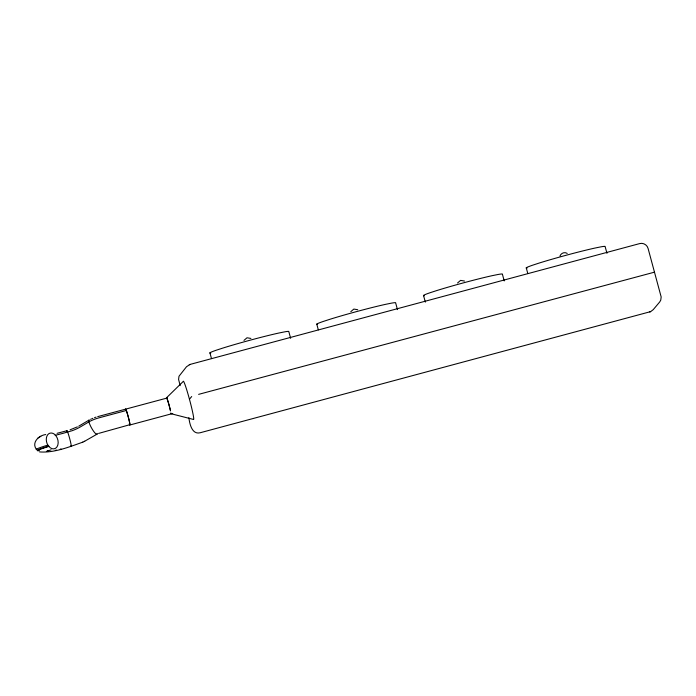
<?xml version="1.0" encoding="UTF-8"?>
<svg xmlns="http://www.w3.org/2000/svg" width="696" height="696" viewBox="0 0 696 696"><rect width="100%" height="100%" fill="white"/><g stroke="black" fill="none" stroke-linecap="round" stroke-linejoin="round"><path stroke-width="1.04" d="M559.984 255.989C561.037 253.126 564.595 251.656 567.231 253.422M243.965 340.396L247.019 337.777L250.899 338.439M350.793 311.686L353.846 309.067L357.735 309.729M457.55 282.985L460.604 280.375L464.493 281.036M189.434 399.226L191.696 396.537M45.745 434.53C38.924 435.365 31.355 442.386 36.314 449.285M166.492 397.816L183.196 381.495A19.836 1.244 75 0 1 188.86 397.103L190.217 402.105A19.836 1.244 75 0 1 193.462 419.453L170.772 413.65M88.923 420.166L78.735 426.17M97.109 434.113L84.407 441.386M38.045 437.871L38.993 437.349M39.933 436.81L40.812 436.322M47.476 451.025L48.242 450.599L46.397 451.539L51.069 449.842M39.541 451.913C54.131 453.079 69.061 446.989 82.824 442.134M77.352 426.865L70.07 429.806M82.589 442.238L84.694 441.247M90.602 419.323L91.359 418.966M92.133 418.627L92.907 418.296M98.554 433.434L129.891 424.682M188.886 417.635C189.503 423.185 191.791 434.852 200.074 432.781L650.656 311.617L653.24 309.642L659.704 301.96L660.765 300.106L661.165 296.948L648.072 248.411C647.184 244.87 643.191 242.547 639.685 243.591L190.051 364.426L186.511 366.731L178.994 376.258L178.585 379.424L180.186 385.636M94.491 417.678L96.091 417.121M189.269 364.695L190.051 364.426M649.707 311.939L650.586 311.643M47.824 445.083L46.997 443.335A8.291 5.812 72.3 0 1 47.693 434.765A8.291 5.812 72.3 0 1 54.166 434.026A8.213 5.759 72.3 0 1 57.846 445.04A8.213 5.759 72.3 0 1 50.147 447.728L47.824 445.083L43.561 446.44A34.252 1.496 -15.2 0 0 36.618 449.52M48.555 446.136L44.335 447.485A33.643 1.47 -15.2 0 0 37.514 450.512M48.79 446.449L44.579 447.789A33.434 1.462 -15.2 0 0 39.446 450.651M97.71 416.626L167.484 397.929M129.491 424.186A8.213 0.513 75 0 0 129.221 420.723A8.213 0.513 75 0 0 126.341 410.483L98.293 418.026A32.895 21.88 -18.3 0 0 89.923 421.298L80.057 427.092A35.861 23.855 -18.3 0 1 71.966 430.763L63.049 433.321A21.332 0.931 -15.2 0 1 55.254 435.287M198.63 394.362L654.518 272.153M66.99 430.711L57.081 433.312M129.874 425.004L172.73 413.485M55.288 450.373L56.489 450.077M60.221 449.164L61.039 448.963M606.964 253.309L605.146 246.628A40.925 1.783 -15.2 0 0 600.865 246.854L595.019 248.046A40.925 1.783 -15.2 0 0 539.235 263.036L532.553 265.22A40.925 1.783 -15.2 0 0 527.081 268.09M526.254 267.829L527.812 273.554M504.226 280.923L502.416 274.241A40.925 1.783 -15.2 0 0 498.136 274.468L492.281 275.651A40.925 1.783 -15.2 0 0 436.496 290.641L429.815 292.825A40.925 1.783 -15.2 0 0 424.351 295.704M423.525 295.443L425.343 302.125M397.468 309.616L395.659 302.934A40.925 1.783 -15.2 0 0 391.378 303.16L385.523 304.352A40.925 1.783 -15.2 0 0 329.739 319.342L323.057 321.517A40.925 1.783 -15.2 0 0 317.594 324.397M316.767 324.136L318.324 329.861M290.641 338.326L288.823 331.644A40.925 1.783 -15.2 0 0 284.542 331.87L278.696 333.062A40.925 1.783 -15.2 0 0 222.911 348.052L216.221 350.227A40.925 1.783 -15.2 0 0 210.757 353.107M209.931 352.846L211.488 358.57M166.518 398.434A8.274 0.522 75 0 1 168.85 404.324L169.415 406.412A8.274 0.522 75 0 1 170.363 410.292M170.859 412.945A8.274 0.522 75 0 1 170.885 413.572M70.792 445.797A8.213 0.6 74.7 0 0 70.618 442.317A8.213 0.6 74.7 0 0 67.669 432.085A8.291 0.6 74.7 0 0 66.877 431.468M97.222 433.443A8.221 1.688 61 0 1 93.638 431.32A8.221 1.688 61 0 1 88.897 421.82A8.3 1.705 61 0 1 89.366 420.045M125.628 409.84A8.291 0.522 75 0 1 126.341 410.483M125.593 409.352A8.204 0.513 75 0 1 128.664 418.426A8.204 0.513 75 0 1 129.291 423.786M166.509 398.173A8.204 0.513 75 0 1 167.962 401.322A8.204 0.513 75 0 1 170.494 410.945"/></g></svg>
